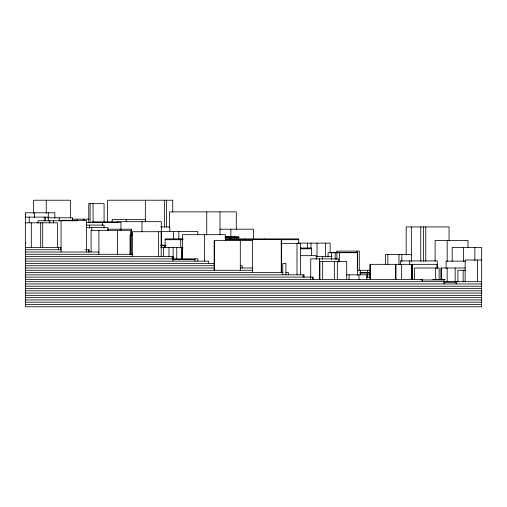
<?xml version="1.0" encoding="UTF-8"?>
<svg xmlns="http://www.w3.org/2000/svg" width="507" height="507" viewBox="0 0 507 507"><rect width="100%" height="100%" fill="white"/><g stroke="black" fill="none" stroke-linecap="round" stroke-linejoin="round"><path stroke-width="0.76" d="M25.35 214.372L25.762 214.372M25.35 217.11L48.323 217.11M47.538 217.795L72.558 217.795L72.558 220.925M72.102 219.163L89.181 219.163M77.653 220.76L38.031 220.76L38.031 223.112M117.174 221.673L161.321 221.673L161.321 245.173M92.255 221.901L117.282 221.901M86.196 222.358L120.977 222.358L120.977 229.468M25.35 222.814L57.456 222.814L57.456 247.454M86.38 225.095L104.062 225.095L104.062 228.264M160.675 226.921L169.775 226.921L169.775 231.661M86.348 227.605L107.978 227.605L107.978 230.755M107.364 229.202L131.725 229.202L131.725 235.286M219.854 229.202L253.576 229.202L253.576 238.677M161.15 231.484L197.838 231.484L197.838 234.64M132.384 235.134L130.052 235.134L130.052 254.837M225 236.845L238.727 236.845L238.727 237.872M225.146 237.187L238.936 237.187L238.936 237.872L225.089 237.872M183.109 238.898L165.162 238.898L165.162 248.024M225.298 238.898L298.712 238.898L298.712 243.48M165.162 239.697L183.071 239.697M225.444 239.697L252.568 239.697M281.347 239.697L298.712 239.697M252.828 240.381L214.157 240.381L214.157 270.269M25.35 242.891L25.762 242.891M297.996 243.119L330.139 243.119L330.139 252.429M280.827 243.347L300.562 243.347L300.562 274.693M160.7 245.173L165.897 245.173M160.757 245.743L165.833 245.743M25.35 247.454L61.087 247.454M160.757 247.454L181.861 247.454L181.861 258.862M181.512 248.024L183.071 248.024M300.512 248.024L311.602 248.024L311.602 255.636M300.512 248.823L311.602 248.823M25.35 249.736L61.062 249.736M84.973 249.736L89.048 249.736L89.048 252.017M25.35 252.017L98.89 252.017M25.35 254.299L132.954 254.299M300.309 255.667L316.235 255.667L316.235 259.495M316.115 256.352L331.895 256.352M25.35 256.58L173.033 256.58L173.033 261.143M172.222 257.15L173.033 257.15M25.35 258.862L197.882 258.862L197.844 261.143M173.033 259.432L194.884 259.432M481.65 260.002L465.141 260.002L465.141 281.677M25.35 261.143L208.669 261.143L208.669 263.425M465.394 261.143L446.09 261.143L446.09 268.254M25.35 263.425L214.505 263.425M437.332 264.337L369.952 264.337L369.952 279.313M25.35 265.706L214.505 265.706M240.312 265.706L242.156 265.706L242.156 267.988M25.35 267.988L214.505 267.988M240.312 267.988L252.701 267.988M465.394 267.988L441.046 267.988L441.046 279.395M25.35 270.269L252.416 270.269M281.036 270.269L281.708 270.269L281.708 272.551M357.34 270.269L370.579 270.269M465.445 270.269L457.922 270.269L457.922 281.677M25.35 272.551L283.191 272.551M285.929 272.551L288.35 272.551L288.35 274.832M359.894 272.551L370.579 272.551M359.894 273.121L370.579 273.121M25.35 274.832L304.086 274.832L304.086 277.114M346.218 274.832L370.579 274.832M25.35 277.114L313.136 277.114L313.136 279.395M366.555 277.114L370.547 277.114M25.35 279.395L422.331 279.395L422.331 281.677M432.807 279.395L445.197 279.395M420.747 279.965L444.138 279.965L444.138 283.958M25.35 281.677L481.65 281.677M443.682 282.247L456.154 282.247M25.35 283.958L481.65 283.958M25.35 286.24L481.65 286.24M25.35 288.521L481.65 288.521M25.35 290.803L481.65 290.803M25.35 293.084L481.65 293.084M25.35 295.366L481.65 295.366M25.35 297.647L481.65 297.647M25.35 299.929L481.65 299.929M25.35 302.21L481.65 302.21M25.35 304.492L481.65 304.492M477.6 260.002L477.6 281.677M474.882 247.454L474.882 260.674M467.993 247.391L467.993 240.381L435.107 240.381L435.107 261.416M463.588 247.454L463.588 261.454M463.138 270.269L463.138 281.677M456.154 281.677L456.154 283.958M455.172 267.988L455.172 281.677M452.181 261.454L452.181 247.454L481.65 247.454L481.65 306.773L25.35 306.773L25.35 212.775L54.826 212.775L54.826 218.308M449.063 240.217L449.063 226.921L406.183 226.921L406.183 255.078M447.187 240.381L447.187 261.416M447.174 267.988L447.174 281.677M441.217 267.988L441.217 279.395M439.138 279.395L439.138 267.988L414.549 267.988L414.549 279.395M437.281 268.602L437.281 260.915L400.359 260.915L400.359 264.762M437.047 264.337L437.047 268.279M435.665 267.988L435.665 279.395M425.76 226.921L425.76 261.339M423.396 226.921L423.396 261.339M420.759 226.921L420.759 261.339M412.191 264.337L412.191 279.313M412.102 264.337L412.102 279.313M411.849 264.337L411.849 279.313M411.481 261.511L411.481 254.527L385.358 254.527L385.358 264.61M411.329 226.921L411.329 255.078M409.745 260.915L409.745 264.762M401.842 254.527L401.842 261.511M401.658 264.337L401.658 279.313M398.977 254.527L398.977 264.61M395.986 264.337L395.986 279.313M395.599 264.337L395.599 279.313M387.855 254.527L387.855 264.61M370.268 264.337L370.268 279.313M367.436 270.269L367.436 272.551M367.436 273.121L367.436 277.114M366.827 274.832L366.827 279.395M360.433 270.269L360.433 274.832M359.298 270.751L359.298 251.104L336.642 251.104L336.642 252.676M359.013 274.832L359.013 279.395M357.562 275.364L357.562 252.473L331.375 252.473L331.375 259.578M357.498 270.757L357.498 252.701L328.08 252.701L328.08 256.624M357.359 252.701L357.359 270.757M357.042 251.104L357.042 252.676M349.057 274.832L349.057 279.395M346.712 279.395L346.712 261.371L319.917 261.371L319.917 279.395M339.373 252.473L339.373 261.942M338.613 262.018L338.613 258.862L310.721 258.862L310.721 277.817M337.332 261.371L337.332 279.395M336.889 252.473L336.889 259.578M335.203 252.473L335.203 259.578M334.341 261.371L334.341 279.395M325.652 243.119L325.652 257.081M322.667 261.371L322.667 279.395M322.427 256.352L322.427 259.426M319.442 258.862L319.442 279.395M317.014 243.119L317.014 257.081M312.718 277.114L312.718 279.395M310.987 243.119L310.987 248.55M310.506 277.114L310.506 279.395M307.426 243.119L307.426 248.55M303.072 274.832L303.072 277.114M297.001 243.347L297.001 274.693M285.929 274.832L285.929 263.425L282.754 263.425L282.754 274.832M281.372 272.551L281.372 239.469L252.416 239.469L252.416 272.551M281.271 239.469L281.271 272.551M264.768 238.898L264.768 239.697M244.944 238.898L244.944 239.697M240.312 240.381L240.312 270.269M236.465 238.898L236.465 239.697M236.281 229.253L236.281 211.863L169.541 211.863L169.541 227.675M235.33 236.845L235.33 237.187M234.367 237.187L234.367 237.872M234.152 236.845L234.152 237.872M231.94 236.845L231.94 237.187M230.862 229.202L230.862 238.677M230.755 236.845L230.755 237.187M229.791 237.187L229.791 237.872M229.576 236.845L229.576 237.872M228.543 236.845L228.543 237.187M227.364 236.845L227.364 237.187M226.179 236.845L226.179 237.187M225.412 240.876L225.412 234.678L182.602 234.678L182.602 259.464M220 211.863L220 234.785M214.505 240.381L214.505 270.269M206.748 211.863L206.748 234.785M204.575 234.678L204.575 261.016M194.884 258.862L194.884 261.143M181.962 249.736L181.962 259.622M180.733 238.898L180.733 248.024M178.838 231.484L178.838 239.38M176.747 247.454L176.747 258.862M173.641 231.484L173.641 239.38M173.115 247.454L173.115 258.862M172.735 212.059L172.735 200.227L107.623 200.227L107.623 222.313M172.222 256.58L172.222 258.862M168.983 247.454L168.983 256.58M166.518 200.227L166.518 227.047M164.547 200.227L164.547 227.047M164.395 245.743L164.395 247.454M163.501 247.454L163.501 256.58M161.638 245.743L161.638 247.454M161.207 256.58L161.207 231.712L132.555 231.712L132.555 256.58M158.596 231.712L158.596 256.58M145.458 221.736L145.458 219.392L112.167 219.392L112.167 222.516M145.344 200.227L145.344 221.527M141.966 221.673L141.966 231.857M131.484 236.047L131.484 255.002M131.452 229.202L131.452 235.286M130.508 254.299L130.508 230.343L91.102 230.343L91.102 251.979M126.224 219.392L126.224 221.736M120.248 229.202L120.248 230.723M117.567 230.343L117.567 254.299M104.081 222.453L104.081 203.649L88.744 203.649L88.744 222.453M102.363 222.358L102.363 225.514M98.89 230.343L98.89 254.299M93.06 203.649L93.06 222.453M91.761 227.605L91.761 230.755M90.107 203.649L90.107 222.453M89.486 225.095L89.486 228.264M88.769 249.736L88.769 252.017M86.501 252.017L86.501 220.304L61.062 220.304L61.062 252.017M83.845 219.163L83.845 220.735M77.337 219.163L77.337 220.735M70.397 218.111L70.397 200.227L33.576 200.227L33.576 213.447M60.713 247.454L60.713 249.736M59.211 217.795L59.211 220.925M58.571 247.454L58.571 249.736M53.374 220.76L53.374 223.112M49.743 220.76L49.743 223.112M48.292 212.775L48.323 221.001M46.251 200.227L46.251 213.447M45.44 217.11L45.44 221.001M44.261 217.11L44.261 221.001M42.702 222.814L42.702 247.454M40.68 222.814L40.68 247.454M34.457 212.775L34.457 217.516M31.301 222.814L31.301 247.454M29.191 217.11L29.191 222.554"/></g></svg>
